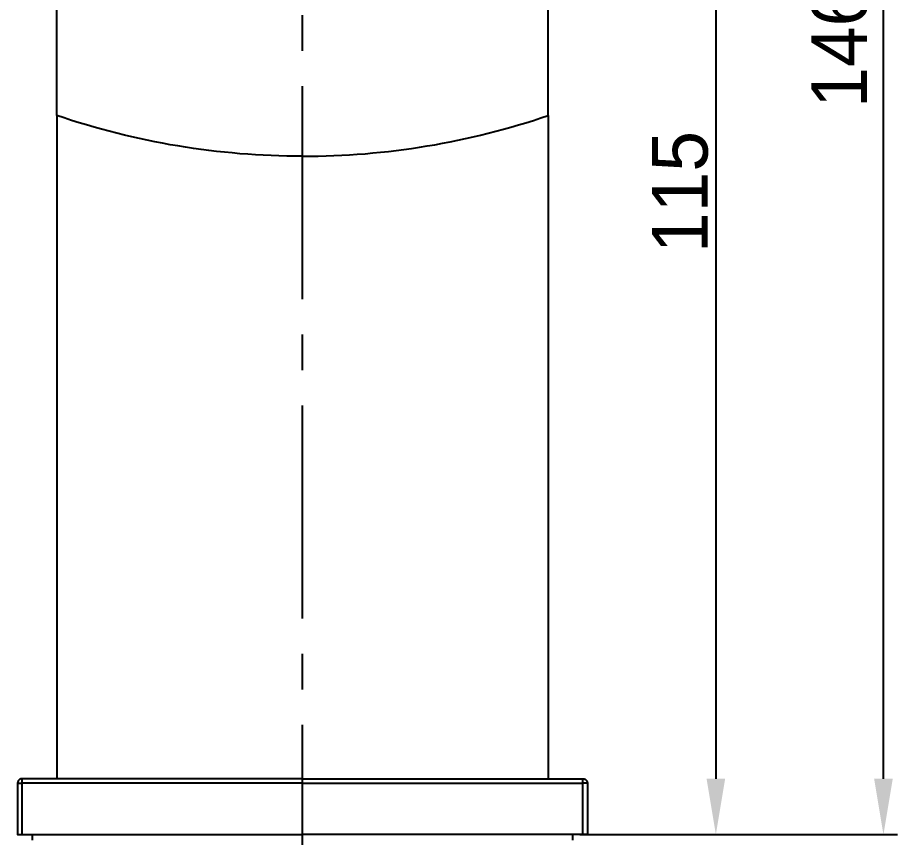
# Model space of a CAD drawing. Extents: x 10469 to 11055, y -15402 to -14985.
# Drawn here: x 10752.8 to 10831.5, y -15277.9 to -15204.5 of the extents above; entities that cross this region are included whole.
import ezdxf

# ---------------------------------------------------------------- set-up
doc = ezdxf.new("R2010")
doc.units = 0
doc.header["$MEASUREMENT"] = 0
doc.linetypes.add('CENTER2', pattern=[28.575, 19.05, -3.175, 3.175, -3.175])
doc.layers.get('0').update_dxf_attribs({"linetype": 'CONTINUOUS'})
doc.layers.get('DEFPOINTS').update_dxf_attribs({"linetype": 'CONTINUOUS'})
doc.layers.add('CENTER', color=1, linetype='CENTER2')
doc.layers.add('DIM', color=2, linetype='CONTINUOUS')
doc.styles.get("Standard").update_dxf_attribs({"font": ''})
doc.styles.get('Standard').set_extended_font_data('Gulim')
doc.dimstyles.new('ISO-25', dxfattribs={"dimtxt": 2.5, "dimasz": 2.5, "dimexe": 1.25, "dimexo": 0.625, "dimtad": 1, "dimdec": 1, "dimtxsty": 'Standard', "dimcen": 2.5, "dimadec": 0, "dimazin": 0, "dimtfac": 1, "dimtdec": 1, "dimtmove": 0, "dimatfit": 3, "dimfxl": 1, "dimarcsym": 0})

# ---------------------------------------------------------------- blocks, each defined once
blk = doc.blocks.new('*D56')
at = {"layer": 'DEFPOINTS', "color": 0, "transparency": 16777216}
for p in [(10800.29, -15162.618), (10802.49, -15277.618), (10815.29, -15277.618)]:
    blk.add_point(p, dxfattribs=at)
at = {"layer": 'DIM', "color": 3, "lineweight": -2, "transparency": 16777216}
for p, q in [((10800.915, -15162.618), (10816.54, -15162.618)), ((10815.29, -15167.618), (10815.29, -15272.618)), ((10803.115, -15277.618), (10816.54, -15277.618))]:
    blk.add_line(p, q, dxfattribs=at)
at = {"layer": 'DIM', "color": 3, "transparency": 16777216}
for points in [[(10814.457, -15167.618), (10816.123, -15167.618), (10815.29, -15162.618)], [(10814.457, -15272.618), (10816.123, -15272.618), (10815.29, -15277.618)]]:
    blk.add_solid(points, dxfattribs=at)
at = {"layer": 'DIM', "color": 3, "transparency": 16777216, "insert": (10812.095, -15220.118), "char_height": 5, "attachment_point": 5, "rotation": 90}
blk.add_mtext('115', dxfattribs=at)
blk = doc.blocks.new('*D57')
at = {"layer": 'DEFPOINTS', "color": 0, "transparency": 16777216}
for p in [(10778.259, -15131.173), (10830.29, -15131.173), (10803.39, -15277.618)]:
    blk.add_point(p, dxfattribs=at)
at = {"layer": 'DIM', "color": 3, "lineweight": -2, "transparency": 16777216}
for p, q in [((10778.884, -15131.173), (10831.54, -15131.173)), ((10830.29, -15272.618), (10830.29, -15136.173)), ((10804.015, -15277.618), (10831.54, -15277.618))]:
    blk.add_line(p, q, dxfattribs=at)
at = {"layer": 'DIM', "color": 3, "transparency": 16777216}
for points in [[(10829.457, -15136.173), (10831.123, -15136.173), (10830.29, -15131.173)], [(10829.457, -15272.618), (10831.123, -15272.618), (10830.29, -15277.618)]]:
    blk.add_solid(points, dxfattribs=at)
at = {"layer": 'DIM', "color": 3, "transparency": 16777216, "insert": (10826.789, -15204.396), "char_height": 5, "attachment_point": 5, "rotation": 90}
blk.add_mtext('146,4', dxfattribs=at)

msp = doc.modelspace()

# ---------------------------------------------------------------- linework, layer by layer
for p, q in [((10756.29, -15213.271), (10756.29, -15162.618)), ((10800.29, -15213.271), (10800.29, -15162.618))]:
    msp.add_line(p, q)
at = {"linetype": 'Continuous', "lineweight": 25}
for p, q in [((10754.09, -15277.618), (10754.09, -15278.118)), ((10802.49, -15278.118), (10802.49, -15277.618))]:
    msp.add_line(p, q, dxfattribs=at)
at = {"lineweight": -3}
for points, degree in [([(10778.29, -15216.918), (10770.794, -15216.918), (10763.383, -15215.689), (10756.29, -15213.271)], 3), ([(10778.29, -15216.918), (10785.786, -15216.918), (10793.198, -15215.689), (10800.29, -15213.271)], 3), ([(10778.29, -15273.018), (10765.74, -15273.018), (10753.19, -15273.018)], 2), ([(10753.19, -15277.618), (10753.19, -15275.318), (10753.19, -15273.018)], 2), ([(10778.29, -15273.018), (10790.84, -15273.018), (10803.39, -15273.018)], 2), ([(10803.39, -15277.618), (10803.39, -15275.318), (10803.39, -15273.018)], 2)]:
    msp.add_open_spline(points, degree=degree, dxfattribs=at)
for points in [[(10756.29, -15213.271), (10756.29, -15242.945), (10756.29, -15272.618)], [(10800.29, -15213.271), (10800.29, -15242.945), (10800.29, -15272.618)], [(10778.29, -15272.618), (10765.74, -15272.618), (10753.19, -15272.618)], [(10778.29, -15272.618), (10790.84, -15272.618), (10803.39, -15272.618)], [(10752.79, -15273.018), (10752.79, -15275.318), (10752.79, -15277.618)], [(10803.79, -15273.018), (10803.79, -15275.318), (10803.79, -15277.618)], [(10753.19, -15277.618), (10765.74, -15277.618), (10778.29, -15277.618)], [(10803.39, -15277.618), (10790.84, -15277.618), (10778.29, -15277.618)]]:
    msp.add_open_spline(points, degree=2)
for points in [[(10753.19, -15272.618), (10752.79, -15272.618), (10752.79, -15273.018)], [(10803.39, -15272.618), (10803.79, -15272.618), (10803.79, -15273.018)], [(10752.79, -15277.618), (10752.79, -15277.618), (10753.19, -15277.618)], [(10803.79, -15277.618), (10803.79, -15277.618), (10803.39, -15277.618)]]:
    msp.add_rational_spline(points, [1, 0.707106781187, 1], degree=2)
for points in [[(10753.19, -15273.018), (10753.19, -15272.618), (10753.19, -15272.618)], [(10803.39, -15273.018), (10803.39, -15272.618), (10803.39, -15272.618)], [(10752.79, -15273.018), (10752.79, -15273.018), (10753.19, -15273.018)], [(10803.79, -15273.018), (10803.79, -15273.018), (10803.39, -15273.018)]]:
    msp.add_rational_spline(points, [1, 0.707106781187, 1], degree=2, dxfattribs=at)
at = {"layer": 'CENTER', "color": 1}
msp.add_line((10778.29, -15286.849), (10778.29, -15112.037), dxfattribs=at)

# ---------------------------------------------------------------- dimensions: what is measured, and where the dimension line sits
at = {"layer": 'DIM', "color": 7}
for base, p1, p2, picture, middle in [((10830.29, -15131.173), (10803.39, -15277.618), (10778.259, -15131.173), '*D57', (10826.789, -15204.396)), ((10815.29, -15277.618), (10800.29, -15162.618), (10802.49, -15277.618), '*D56', (10812.095, -15220.118))]:
    dim = msp.add_linear_dim(base=base, p1=p1, p2=p2, angle=90, dimstyle='ISO-25', override={"dimtxt": 5, "dimasz": 5, "dimcen": 5, "dimclrd": 3, "dimclre": 3, "dimclrt": 3, "dimfxl": 1.25}, dxfattribs=at)
    dim.commit()
    dim.dimension.update_dxf_attribs({"geometry": picture, "text_midpoint": middle})

doc.saveas('drawing.dxf')
